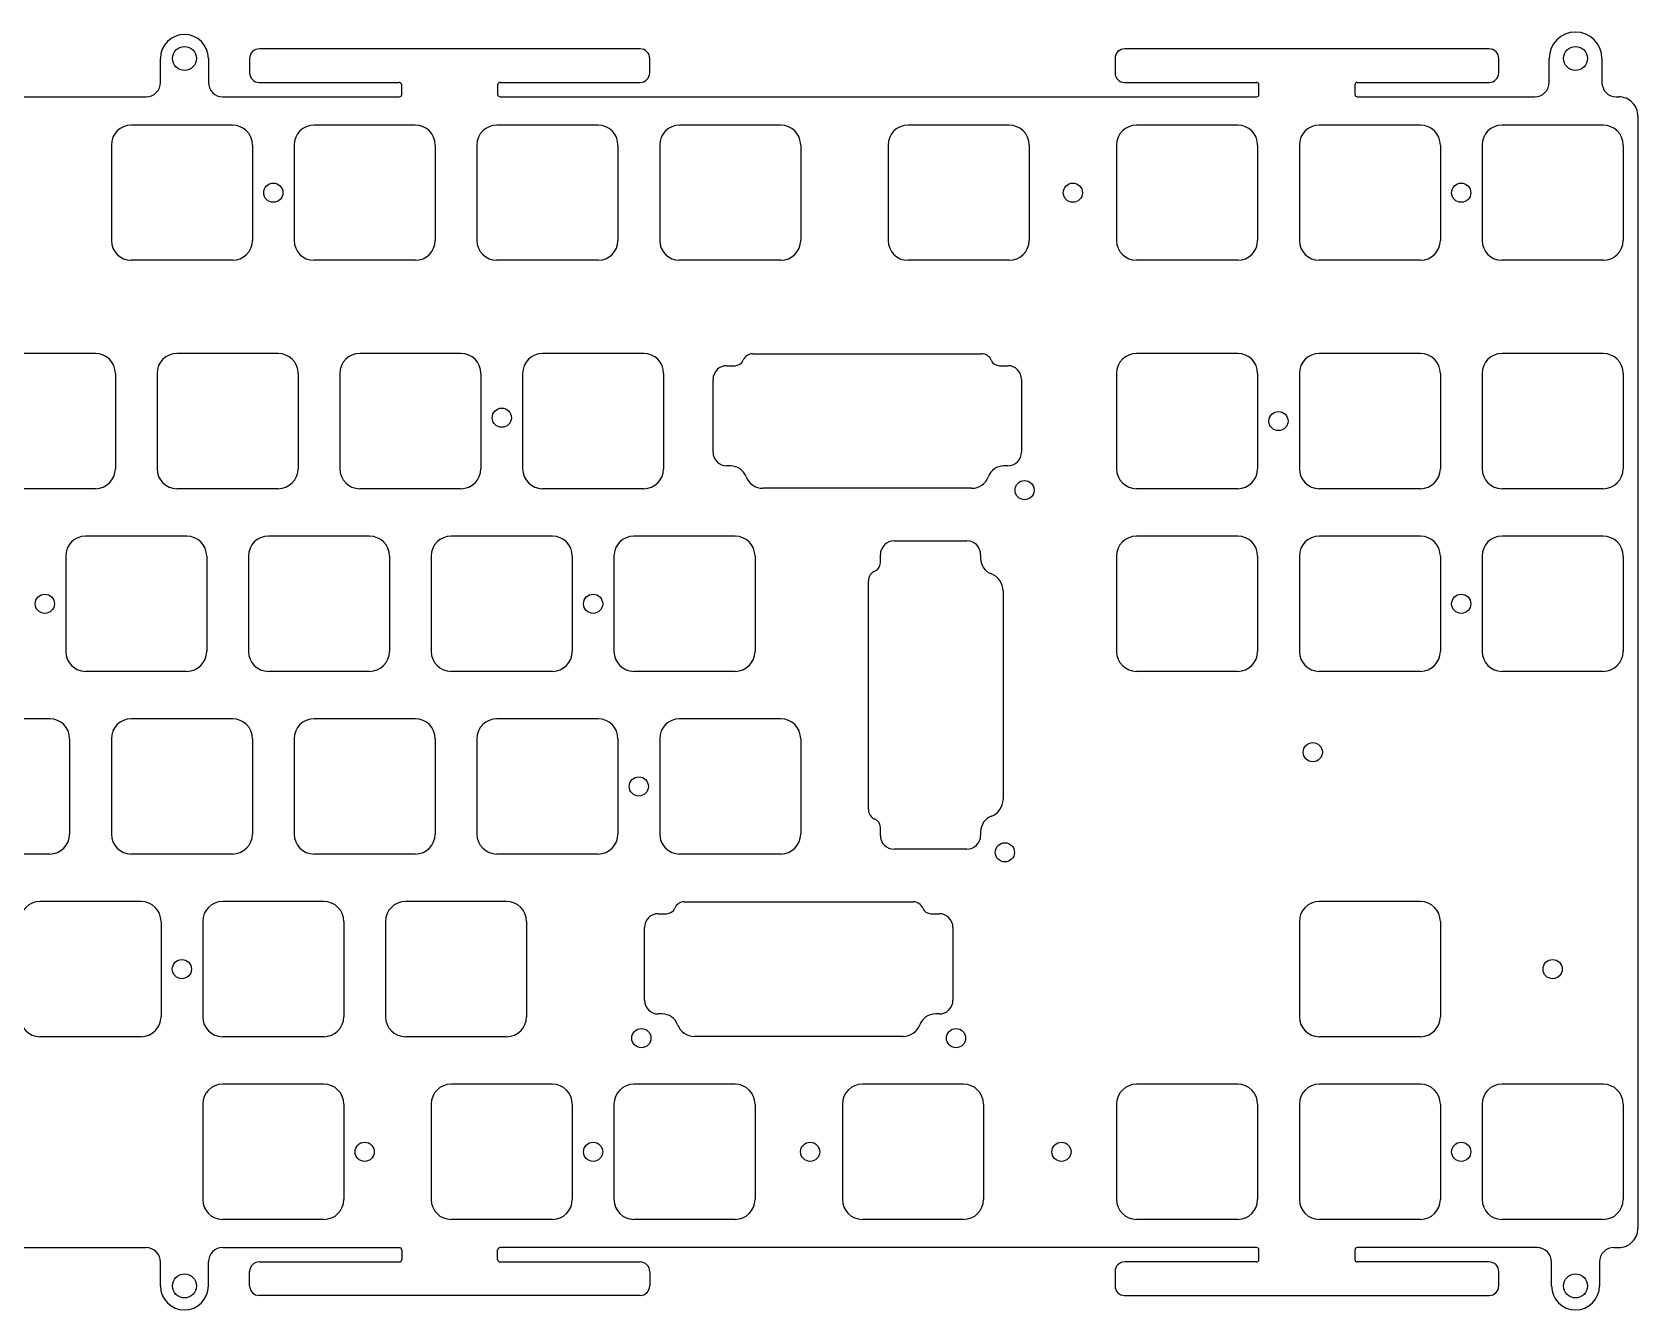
# Model space of a CAD drawing. Header units: millimetres. Extents: x -9 to 338, y -117 to 17.
# Drawn here: x 170.1 to 337.5, y -116.5 to 16.7 of the extents above; entities that cross this region are included whole.
import ezdxf

# ---------------------------------------------------------------- set-up
doc = ezdxf.new("R2010")
doc.units = ezdxf.units.MM
doc.layers.add('BLACK', color=7, linetype='CONTINUOUS')

msp = doc.modelspace()

# ---------------------------------------------------------------- linework, layer by layer
at = {"layer": 'BLACK', "linetype": 'Continuous'}
for p, q in [((183.500001, 11.499999), (183.500001, 13.999999)), ((188.500001, 13.999999), (188.500001, 11.499999)), ((192.800001, 13.999999), (192.800001, 12.499999)), ((233.500001, 14.999999), (193.814243, 14.999999)), ((234.500001, 12.499999), (234.500001, 13.985828)), ((283.000001, 13.999999), (283.000001, 12.499999)), ((322.000001, 14.999999), (284.014243, 14.999999)), ((323.000001, 12.499999), (323.000001, 13.985828)), ((328.250001, 11.499999), (328.250001, 13.999999)), ((333.750001, 13.999999), (333.750001, 11.499999)), ((192.800049, 12.499999), (192.800001, 12.499999)), ((283.000049, 12.499999), (283.000001, 12.499999)), ((188.500001, 11.499999), (188.500049, 11.499999)), ((193.800001, 11.499999), (208.399901, 11.499999)), ((208.650001, 10.249999), (208.650001, 11.25697)), ((218.650001, 11.249899), (218.650001, 10.249899)), ((218.900001, 11.499999), (233.500001, 11.499999)), ((233.500001, 11.500049), (233.500001, 11.499999)), ((284.000001, 11.499999), (297.749901, 11.499999)), ((298.000001, 10.249999), (298.000001, 11.25697)), ((308.000001, 11.249899), (308.000001, 10.249899)), ((308.250001, 11.499999), (322.000001, 11.499999)), ((322.000001, 11.500049), (322.000001, 11.499999)), ((333.750001, 11.499999), (333.750049, 11.499999)), ((119.599801, 9.999999), (182.000001, 9.999999)), ((182.000001, 9.999999), (182.000001, 10.000049)), ((190.000001, 9.999999), (208.400001, 9.999999)), ((208.400001, 9.999999), (208.400001, 10.000049)), ((218.899801, 9.999999), (297.750001, 9.999999)), ((297.750001, 9.999999), (297.750001, 10.000049)), ((308.249801, 9.999999), (326.750001, 9.999999)), ((326.750001, 9.999999), (326.750001, 10.000049)), ((335.250001, 9.999999), (335.500001, 9.999999)), ((191.0125, 7.05), (180.462499, 7.05)), ((210.0625, 7.05), (199.512499, 7.05)), ((229.1125, 7.05), (218.562499, 7.05)), ((248.1625, 7.05), (237.612499, 7.05)), ((261.425001, 7.049999), (261.425001, 7.05)), ((271.975001, 7.05), (261.425001, 7.05)), ((285.237501, 7.049999), (285.237501, 7.05)), ((295.787501, 7.05), (285.237501, 7.05)), ((304.287501, 7.049999), (304.287501, 7.05)), ((314.837501, 7.05), (304.287501, 7.05)), ((323.337501, 7.049999), (323.337501, 7.05)), ((333.887501, 7.05), (323.337501, 7.05)), ((337.500001, 7.98), (337.500001, -108.000001)), ((178.3875, 4.975), (178.3875, -4.975001)), ((193.0875, 4.975), (193.0875, -4.975)), ((197.4375, 4.975), (197.4375, -4.975001)), ((212.1375, 4.975), (212.1375, -4.975)), ((216.4875, 4.975), (216.4875, -4.975001)), ((231.1875, 4.975), (231.1875, -4.975)), ((235.5375, 4.975), (235.5375, -4.975001)), ((250.2375, 4.975), (250.2375, -4.975)), ((259.350001, 4.974999), (259.350001, -4.975001)), ((274.050001, 4.974999), (274.050001, -4.975001)), ((283.162501, 4.974999), (283.162501, -4.975001)), ((297.862501, 4.974999), (297.862501, -4.975001)), ((302.212501, 4.974999), (302.212501, -4.975001)), ((316.912501, 4.974999), (316.912501, -4.975001)), ((321.262501, 4.974999), (321.262501, -4.975001)), ((335.962501, 4.974999), (335.962501, -4.975001)), ((191.0125, -7.05), (180.4625, -7.05)), ((210.0625, -7.05), (199.5125, -7.05)), ((229.1125, -7.05), (218.5625, -7.05)), ((248.1625, -7.05), (237.6125, -7.05)), ((271.975001, -7.05), (261.425001, -7.05)), ((271.975001, -7.050001), (271.975001, -7.05)), ((295.787501, -7.05), (285.237501, -7.05)), ((295.787501, -7.050001), (295.787501, -7.05)), ((314.837501, -7.05), (304.287501, -7.05)), ((314.837501, -7.050001), (314.837501, -7.05)), ((333.887501, -7.05), (323.337501, -7.05)), ((333.887501, -7.050001), (333.887501, -7.05)), ((176.725001, -16.7625), (166.175001, -16.7625)), ((195.775001, -16.762501), (185.225001, -16.762501)), ((214.825001, -16.762501), (204.275001, -16.762501)), ((233.875001, -16.762501), (223.325001, -16.762501)), ((242.536512, -18.03706), (243.390075, -18.03706)), ((243.390075, -18.037048), (243.390075, -18.03706)), ((245.247375, -16.784911), (245.247375, -16.7849)), ((245.247375, -16.7849), (269.102575, -16.7849)), ((270.959775, -18.03706), (271.825375, -18.03706)), ((285.237501, -16.762501), (285.237501, -16.7625)), ((295.787501, -16.7625), (285.237501, -16.7625)), ((304.287501, -16.762501), (304.287501, -16.7625)), ((314.837501, -16.7625), (304.287501, -16.7625)), ((323.337501, -16.762501), (323.337501, -16.7625)), ((333.887501, -16.7625), (323.337501, -16.7625)), ((178.800001, -18.837501), (178.800001, -28.787501)), ((183.150001, -18.837501), (183.150001, -28.787501)), ((197.850001, -18.837501), (197.850001, -28.787501)), ((202.200001, -18.837501), (202.200001, -28.787501)), ((216.900001, -18.837501), (216.900001, -28.787501)), ((221.250001, -18.837501), (221.250001, -28.787501)), ((235.950001, -18.837501), (235.950001, -28.787501)), ((241.099485, -27.06294), (241.099485, -19.4622)), ((273.250365, -19.46206), (273.250365, -27.0629)), ((283.162501, -18.837501), (283.162501, -28.787501)), ((297.862501, -18.837501), (297.862501, -28.787501)), ((302.212501, -18.837501), (302.212501, -28.787501)), ((316.912501, -18.837501), (316.912501, -28.787501)), ((321.262501, -18.837501), (321.262501, -28.787501)), ((335.962501, -18.837501), (335.962501, -28.787501)), ((242.928575, -28.48794), (242.524475, -28.48794)), ((271.813458, -28.48794), (271.421325, -28.48794)), ((176.725001, -30.8625), (166.175001, -30.8625)), ((176.725001, -30.862501), (176.725001, -30.8625)), ((195.775001, -30.862501), (185.225001, -30.862501)), ((214.825001, -30.862501), (204.275001, -30.862501)), ((233.875001, -30.862501), (223.325001, -30.862501)), ((268.050425, -30.82441), (246.299575, -30.82441)), ((295.787501, -30.8625), (285.237501, -30.8625)), ((295.787501, -30.862501), (295.787501, -30.8625)), ((314.837501, -30.8625), (304.287501, -30.8625)), ((314.837501, -30.862501), (314.837501, -30.8625)), ((333.887501, -30.8625), (323.337501, -30.8625)), ((333.887501, -30.862501), (333.887501, -30.8625)), ((175.700001, -35.812501), (175.700001, -35.8125)), ((186.250001, -35.8125), (175.700001, -35.8125)), ((194.750001, -35.812501), (194.750001, -35.8125)), ((205.300001, -35.8125), (194.750001, -35.8125)), ((213.800001, -35.812501), (213.800001, -35.8125)), ((224.350001, -35.8125), (213.800001, -35.8125)), ((232.850001, -35.812501), (232.850001, -35.8125)), ((243.400001, -35.8125), (232.850001, -35.8125)), ((259.96831, -36.312135), (267.56915, -36.312135)), ((285.237501, -35.812501), (285.237501, -35.8125)), ((295.787501, -35.8125), (285.237501, -35.8125)), ((304.287501, -35.812501), (304.287501, -35.8125)), ((314.837501, -35.8125), (304.287501, -35.8125)), ((323.337501, -35.812501), (323.337501, -35.8125)), ((333.887501, -35.8125), (323.337501, -35.8125)), ((173.625001, -37.887501), (173.625001, -47.837501)), ((188.325001, -37.887501), (188.325001, -47.837501)), ((192.675001, -37.887501), (192.675001, -47.837501)), ((207.375001, -37.887501), (207.375001, -47.837501)), ((211.725001, -37.887501), (211.725001, -47.837501)), ((226.425001, -37.887501), (226.425001, -47.837501)), ((230.775001, -37.887501), (230.775001, -47.837501)), ((245.475001, -37.887501), (245.475001, -47.837501)), ((258.54331, -38.602725), (258.54331, -37.737125)), ((268.99419, -37.749042), (268.99419, -38.141175)), ((283.162501, -37.887501), (283.162501, -47.837501)), ((297.862501, -37.887501), (297.862501, -47.837501)), ((302.212501, -37.887501), (302.212501, -47.837501)), ((316.912501, -37.887501), (316.912501, -47.837501)), ((321.262501, -37.887501), (321.262501, -47.837501)), ((335.962501, -37.887501), (335.962501, -47.837501)), ((257.29115, -64.315125), (257.29115, -40.459925)), ((271.33066, -41.512075), (271.33066, -63.262925)), ((186.250001, -49.9125), (175.700001, -49.9125)), ((186.250001, -49.912501), (186.250001, -49.9125)), ((205.300001, -49.9125), (194.750001, -49.9125)), ((205.300001, -49.912501), (205.300001, -49.9125)), ((224.350001, -49.9125), (213.800001, -49.9125)), ((224.350001, -49.912501), (224.350001, -49.9125)), ((243.400001, -49.9125), (232.850001, -49.9125)), ((243.400001, -49.912501), (243.400001, -49.9125)), ((295.787501, -49.9125), (285.237501, -49.9125)), ((295.787501, -49.912501), (295.787501, -49.9125)), ((314.837501, -49.9125), (304.287501, -49.9125)), ((314.837501, -49.912501), (314.837501, -49.9125)), ((333.887501, -49.9125), (323.337501, -49.9125)), ((333.887501, -49.912501), (333.887501, -49.9125)), ((171.962501, -54.8625), (161.412501, -54.8625)), ((180.462501, -54.862501), (180.462501, -54.8625)), ((191.012501, -54.8625), (180.462501, -54.8625)), ((199.512501, -54.862501), (199.512501, -54.8625)), ((210.062501, -54.8625), (199.512501, -54.8625)), ((218.562501, -54.862501), (218.562501, -54.8625)), ((229.112501, -54.8625), (218.562501, -54.8625)), ((248.1625, -54.8625), (237.612499, -54.8625)), ((174.037501, -56.937501), (174.037501, -66.887501)), ((178.387501, -56.937501), (178.387501, -66.887501)), ((193.087501, -56.937501), (193.087501, -66.887501)), ((197.437501, -56.937501), (197.437501, -66.887501)), ((212.137501, -56.937501), (212.137501, -66.887501)), ((216.487501, -56.937501), (216.487501, -66.887501)), ((231.187501, -56.937501), (231.187501, -66.887501)), ((235.5375, -56.9375), (235.5375, -66.887501)), ((250.2375, -56.9375), (250.2375, -66.8875)), ((257.291161, -64.315125), (257.29115, -64.315125)), ((258.543298, -66.172425), (258.54331, -66.172425)), ((258.54331, -67.025988), (258.54331, -66.172425)), ((268.99419, -66.633925), (268.99419, -67.038025)), ((267.56919, -68.463015), (259.96845, -68.463015)), ((171.962501, -68.9625), (161.412501, -68.9625)), ((171.962501, -68.962501), (171.962501, -68.9625)), ((191.012501, -68.9625), (180.462501, -68.9625)), ((191.012501, -68.962501), (191.012501, -68.9625)), ((210.062501, -68.9625), (199.512501, -68.9625)), ((210.062501, -68.962501), (210.062501, -68.9625)), ((229.112501, -68.9625), (218.562501, -68.9625)), ((229.112501, -68.962501), (229.112501, -68.9625)), ((248.1625, -68.9625), (237.6125, -68.9625)), ((170.937501, -73.912501), (170.937501, -73.9125)), ((181.487501, -73.9125), (170.937501, -73.9125)), ((200.537501, -73.9125), (189.987501, -73.9125)), ((219.587501, -73.9125), (209.037501, -73.9125)), ((235.392762, -75.18706), (236.246325, -75.18706)), ((236.246325, -75.187048), (236.246325, -75.18706)), ((238.103625, -73.9349), (261.958825, -73.9349)), ((238.103625, -73.934911), (238.103625, -73.9349)), ((263.816025, -75.18706), (264.681625, -75.18706)), ((304.287501, -73.912501), (304.287501, -73.9125)), ((314.837501, -73.9125), (304.287501, -73.9125)), ((183.562501, -75.987501), (183.562501, -85.937501)), ((187.9125, -75.987501), (187.9125, -85.937501)), ((202.6125, -75.9875), (202.6125, -85.937501)), ((202.612502, -75.9875), (202.6125, -75.9875)), ((206.9625, -75.987501), (206.9625, -85.937501)), ((221.6625, -75.9875), (221.6625, -85.937501)), ((221.662502, -75.9875), (221.6625, -75.9875)), ((233.955735, -84.21294), (233.955735, -76.6122)), ((266.106615, -76.61206), (266.106615, -84.2129)), ((302.212501, -75.987501), (302.212501, -85.937501)), ((316.912501, -75.987501), (316.912501, -85.937501)), ((235.784825, -85.63794), (235.380725, -85.63794)), ((264.669708, -85.63794), (264.277575, -85.63794)), ((181.487501, -88.0125), (170.937501, -88.0125)), ((181.487501, -88.012501), (181.487501, -88.0125)), ((200.537501, -88.0125), (189.987501, -88.0125)), ((219.587501, -88.0125), (209.037501, -88.0125)), ((260.906675, -87.97441), (239.155825, -87.97441)), ((314.837501, -88.0125), (304.287501, -88.0125)), ((314.837501, -88.012501), (314.837501, -88.0125)), ((200.5375, -92.9625), (189.987499, -92.9625)), ((224.35, -92.9625), (213.799999, -92.9625)), ((243.4, -92.9625), (232.849999, -92.9625)), ((267.2125, -92.9625), (256.662499, -92.9625)), ((285.237501, -92.962501), (285.237501, -92.9625)), ((295.787501, -92.9625), (285.237501, -92.9625)), ((304.287501, -92.962501), (304.287501, -92.9625)), ((314.837501, -92.9625), (304.287501, -92.9625)), ((323.337501, -92.962501), (323.337501, -92.9625)), ((333.887501, -92.9625), (323.337501, -92.9625)), ((187.9125, -95.0375), (187.9125, -104.987501)), ((202.6125, -95.0375), (202.6125, -104.9875)), ((211.725, -95.0375), (211.725, -104.987501)), ((226.425, -95.0375), (226.425, -104.9875)), ((230.775, -95.0375), (230.775, -104.987501)), ((245.475, -95.0375), (245.475, -104.9875)), ((254.5875, -95.0375), (254.5875, -104.987501)), ((269.2875, -95.0375), (269.2875, -104.9875)), ((283.162501, -95.037501), (283.162501, -104.987501)), ((297.862501, -95.037501), (297.862501, -104.987501)), ((302.212501, -95.037501), (302.212501, -104.987501)), ((316.912501, -95.037501), (316.912501, -104.987501)), ((321.262501, -95.037501), (321.262501, -104.987501)), ((335.962501, -95.037501), (335.962501, -104.987501)), ((200.5375, -107.0625), (189.9875, -107.0625)), ((224.35, -107.0625), (213.8, -107.0625)), ((243.4, -107.0625), (232.85, -107.0625)), ((267.2125, -107.0625), (256.6625, -107.0625)), ((295.787501, -107.0625), (285.237501, -107.0625)), ((295.787501, -107.062501), (295.787501, -107.0625)), ((314.837501, -107.0625), (304.287501, -107.0625)), ((314.837501, -107.062501), (314.837501, -107.0625)), ((333.887501, -107.0625), (323.337501, -107.0625)), ((333.887501, -107.062501), (333.887501, -107.0625)), ((119.600001, -110.000001), (181.999901, -110.000001)), ((190.000001, -110.000001), (208.399901, -110.000001)), ((208.650001, -110.257208), (208.650001, -111.250001)), ((218.650001, -111.250101), (218.650001, -110.250101)), ((297.749901, -110.000001), (218.900001, -110.000001)), ((298.000001, -111.250001), (298.000001, -110.242994)), ((308.000001, -110.250101), (308.000001, -111.250101)), ((326.999901, -110.000001), (308.250001, -110.000001)), ((333.8638, -109.31154), (333.8638, -109.311514)), ((335.000001, -110.000001), (335.500001, -110.000001)), ((335.500001, -109.999951), (335.500001, -110.000001)), ((183.500001, -114.000001), (183.500001, -111.517421)), ((188.500001, -114.000001), (188.500001, -111.499901)), ((193.814243, -111.500001), (208.400001, -111.500001)), ((208.400001, -111.500001), (208.400001, -111.499951)), ((218.899801, -111.500001), (233.500001, -111.500001)), ((297.750001, -111.500001), (284.014243, -111.500001)), ((297.750001, -111.500001), (297.750001, -111.499951)), ((322.000001, -111.500001), (308.249801, -111.500001)), ((328.500001, -114.000001), (328.500001, -111.517421)), ((333.500001, -111.499901), (333.500001, -114.000001)), ((192.800001, -114.000001), (192.800001, -112.500001)), ((234.500001, -112.514243), (234.500001, -114.000001)), ((283.000001, -112.500001), (283.000001, -114.000001)), ((323.000001, -114.000001), (323.000001, -112.514243)), ((192.800049, -114.000001), (192.800001, -114.000001)), ((233.500001, -115.000001), (193.800001, -115.000001)), ((233.500001, -114.999951), (233.500001, -115.000001)), ((283.000049, -114.000001), (283.000001, -114.000001)), ((284.000001, -115.000001), (322.000001, -115.000001)), ((322.000001, -114.999951), (322.000001, -115.000001))]:
    msp.add_line(p, q, dxfattribs=at)
at = {"layer": 'BLACK'}
for centre, radius in [((186.000001, 13.999999), 1.25), ((331.000001, 13.999999), 1.25), ((195.2625, 0), 1), ((278.60625, 0), 1), ((319.0875, 0), 1), ((219.0842, -23.4625), 1), ((300.0375, -23.8125), 1), ((273.575, -31.0125), 1), ((171.45, -42.8625), 1), ((228.6, -42.8625), 1), ((319.0875, -42.8625), 1), ((303.609375, -58.340625), 1), ((233.3625, -61.9125), 1), ((271.51875, -68.7875), 1), ((185.7375, -80.9625), 1), ((328.6125, -80.9625), 1), ((233.63125, -88.1625), 1), ((266.43125, -88.1625), 1), ((204.787499, -100.0125), 1), ((228.599999, -100.0125), 1), ((251.221874, -100.0125), 1), ((277.415625, -100.0125), 1), ((319.0875, -100.0125), 1), ((186.000001, -114.000001), 1.25), ((331.000001, -114.000001), 1.25)]:
    msp.add_circle(centre, radius, dxfattribs=at)
for centre, radius, start, end in [((331.000001, 13.999999), 2.75, 0, 180), ((186.000001, 13.999999), 2.5, 0, 180), ((193.800201, 13.999899), 1.0002, 89.19558597, 179.99427157), ((233.499901, 13.999799), 1.0002, 359.19965276, 89.99427157), ((284.000201, 13.999899), 1.0002, 89.19558597, 179.99427157), ((321.999901, 13.999799), 1.0002, 359.19965276, 89.99427157), ((193.800001, 12.499899), 0.9999, 179.99427015, 270), ((233.500101, 12.499999), 0.9999, 269.99427014, 0), ((284.000001, 12.499899), 0.9999, 179.99427015, 270), ((322.000101, 12.499999), 0.9999, 269.99427014, 0), ((182.000101, 11.499999), 1.4999, 269.99618015, 0), ((190.000001, 11.499899), 1.4999, 179.99618016, 270), ((208.399901, 11.249799), 0.2502, 1.64236504, 90), ((208.400101, 10.249999), 0.2499, 269.9770771, 0), ((218.900101, 11.249899), 0.2501, 90.02290915, 180), ((218.899801, 10.249799), 0.2498, 179.97706334, 270), ((297.749901, 11.249799), 0.2502, 1.64236504, 90), ((297.750101, 10.249999), 0.2499, 269.9770771, 0), ((308.250101, 11.249899), 0.2501, 90.02290915, 180), ((308.249801, 10.249799), 0.2498, 179.97706334, 270), ((326.750101, 11.499999), 1.4999, 269.99618015, 0), ((335.250001, 11.499899), 1.4999, 179.99618016, 270), ((335.499901, 7.999799), 2.0002, 359.43284731, 89.9971355), ((180.462504, 4.974996), 2.075004, 90.00013806, 179.99988955), ((191.0125, 4.975), 2.075, 0, 90), ((199.512504, 4.974996), 2.075004, 90.00013806, 179.99988955), ((210.0625, 4.975), 2.075, 0, 90), ((218.562504, 4.974996), 2.075004, 90.00013806, 179.99988955), ((229.1125, 4.975), 2.075, 0, 90), ((237.612504, 4.974996), 2.075004, 90.00013806, 179.99988955), ((248.1625, 4.975), 2.075, 0, 90), ((261.425001, 4.974999), 2.075, 90, 180), ((271.975001, 4.974999), 2.075001, 0, 90), ((285.237501, 4.974999), 2.075, 90, 180), ((295.787501, 4.974999), 2.075001, 0, 90), ((304.287501, 4.974999), 2.075, 90, 180), ((314.837501, 4.974999), 2.075001, 0, 90), ((323.337501, 4.974999), 2.075, 90, 180), ((333.887501, 4.974999), 2.075001, 0, 90), ((180.462502, -4.974998), 2.075002, 180.00008284, 269.99994478), ((191.0125, -4.975), 2.075, 270, 0), ((199.512502, -4.974998), 2.075002, 180.00008284, 269.99994478), ((210.0625, -4.975), 2.075, 270, 0), ((218.562502, -4.974998), 2.075002, 180.00008284, 269.99994478), ((229.1125, -4.975), 2.075, 270, 0), ((237.612502, -4.974998), 2.075002, 180.00008284, 269.99994478), ((248.1625, -4.975), 2.075, 270, 0), ((261.425001, -4.975001), 2.074999, 180, 270), ((271.975001, -4.975001), 2.075, 270, 0), ((285.237501, -4.975001), 2.074999, 180, 270), ((295.787501, -4.975001), 2.075, 270, 0), ((304.287501, -4.975001), 2.074999, 180, 270), ((314.837501, -4.975001), 2.075, 270, 0), ((323.337501, -4.975001), 2.074999, 180, 270), ((333.887501, -4.975001), 2.075, 270, 0), ((176.725001, -18.837501), 2.075001, 0, 90), ((185.225001, -18.837501), 2.075, 90, 180), ((195.775001, -18.837501), 2.075, 0, 90), ((204.275001, -18.837501), 2.075, 90, 180), ((214.825001, -18.837501), 2.075, 0, 90), ((223.325001, -18.837501), 2.075, 90, 180), ((233.875001, -18.837501), 2.075, 0, 90), ((242.524567, -19.462092), 1.425082, 89.51974267, 180.00434217), ((243.390124, -17.108671), 0.928376, 269.99697591, 337.97782841), ((245.247274, -17.859851), 1.07494, 89.99461656, 157.97750247), ((269.10254, -17.85989), 1.07499, 22.02370504, 89.99813454), ((270.9598, -17.1086), 0.92846, 202.02452102, 269.99845724), ((271.8254, -19.462), 1.42494, 359.99758749, 90.00100523), ((285.237501, -18.837501), 2.075, 90, 180), ((295.787501, -18.837501), 2.075001, 0, 90), ((304.287501, -18.837501), 2.075, 90, 180), ((314.837501, -18.837501), 2.075001, 0, 90), ((323.337501, -18.837501), 2.075, 90, 180), ((333.887501, -18.837501), 2.075001, 0, 90), ((242.524486, -27.062939), 1.425001, 180.00004021, 269.99955772), ((271.82524, -27.06286), 1.425125, 269.52631186, 359.99839184), ((176.725001, -28.787501), 2.075, 270, 0), ((185.225001, -28.787501), 2.075, 180, 270), ((195.775001, -28.787501), 2.075, 270, 0), ((204.275001, -28.787501), 2.075, 180, 270), ((214.825001, -28.787501), 2.075, 270, 0), ((223.325001, -28.787501), 2.075, 180, 270), ((233.875001, -28.787501), 2.075, 270, 0), ((242.928551, -30.212848), 1.724908, 20.54547839, 89.9992028), ((246.299462, -28.949415), 1.874995, 200.54692151, 270.00345303), ((268.05034, -28.94933), 1.875082, 270.0025973, 339.45098232), ((271.42133, -30.21288), 1.724936, 90.00016608, 159.45408213), ((285.237501, -28.787501), 2.074999, 180, 270), ((295.787501, -28.787501), 2.075, 270, 0), ((304.287501, -28.787501), 2.074999, 180, 270), ((314.837501, -28.787501), 2.075, 270, 0), ((323.337501, -28.787501), 2.074999, 180, 270), ((333.887501, -28.787501), 2.075, 270, 0), ((175.700001, -37.887501), 2.075, 90, 180), ((186.250001, -37.887501), 2.075001, 0, 90), ((194.750001, -37.887501), 2.075, 90, 180), ((205.300001, -37.887501), 2.075001, 0, 90), ((213.800001, -37.887501), 2.075, 90, 180), ((224.350001, -37.887501), 2.075001, 0, 90), ((232.850001, -37.887501), 2.075, 90, 180), ((243.400001, -37.887501), 2.075001, 0, 90), ((259.96825, -37.7371), 1.42494, 89.99758749, 180.00100523), ((267.56911, -37.73726), 1.425125, 359.52631186, 89.99839184), ((285.237501, -37.887501), 2.075, 90, 180), ((295.787501, -37.887501), 2.075001, 0, 90), ((304.287501, -37.887501), 2.075, 90, 180), ((314.837501, -37.887501), 2.075001, 0, 90), ((323.337501, -37.887501), 2.075, 90, 180), ((333.887501, -37.887501), 2.075001, 0, 90), ((270.71913, -38.14117), 1.724936, 180.00016608, 249.45408213), ((258.36614, -40.45996), 1.07499, 112.02370504, 179.99813454), ((257.61485, -38.6027), 0.92846, 292.02452102, 359.99845724), ((269.45558, -41.51216), 1.875082, 0.0025973, 69.45098232), ((175.700001, -47.837501), 2.074999, 180, 270), ((186.250001, -47.837501), 2.075, 270, 0), ((194.750001, -47.837501), 2.074999, 180, 270), ((205.300001, -47.837501), 2.075, 270, 0), ((213.800001, -47.837501), 2.074999, 180, 270), ((224.350001, -47.837501), 2.075, 270, 0), ((232.850001, -47.837501), 2.074999, 180, 270), ((243.400001, -47.837501), 2.075, 270, 0), ((285.237501, -47.837501), 2.074999, 180, 270), ((295.787501, -47.837501), 2.075, 270, 0), ((304.287501, -47.837501), 2.074999, 180, 270), ((314.837501, -47.837501), 2.075, 270, 0), ((323.337501, -47.837501), 2.074999, 180, 270), ((333.887501, -47.837501), 2.075, 270, 0), ((171.962501, -56.937501), 2.075001, 0, 90), ((180.462501, -56.937501), 2.075, 90, 180), ((191.012501, -56.937501), 2.075001, 0, 90), ((199.512501, -56.937501), 2.075, 90, 180), ((210.062501, -56.937501), 2.075001, 0, 90), ((218.562501, -56.937501), 2.075, 90, 180), ((229.112501, -56.937501), 2.075001, 0, 90), ((237.612504, -56.937504), 2.075004, 90.00013806, 179.99988955), ((248.1625, -56.9375), 2.075, 0, 90), ((269.455665, -63.263038), 1.874995, 290.54692151, 0.00345303), ((258.366101, -64.315226), 1.07494, 179.99461656, 247.97750247), ((270.719098, -66.633949), 1.724908, 110.54547839, 179.9992028), ((171.962501, -66.887501), 2.075, 270, 0), ((180.462501, -66.887501), 2.074999, 180, 270), ((191.012501, -66.887501), 2.075, 270, 0), ((199.512501, -66.887501), 2.074999, 180, 270), ((210.062501, -66.887501), 2.075, 270, 0), ((218.562501, -66.887501), 2.074999, 180, 270), ((229.112501, -66.887501), 2.075, 270, 0), ((237.612502, -66.887498), 2.075002, 180.00008284, 269.99994478), ((248.1625, -66.8875), 2.075, 270, 0), ((257.614921, -66.172376), 0.928376, 359.99697591, 67.97782841), ((259.968342, -67.037933), 1.425082, 179.51974267, 270.00434217), ((267.569189, -67.038014), 1.425001, 270.00004021, 359.99955772), ((170.937501, -75.987501), 2.075, 90, 180), ((181.487501, -75.987501), 2.075001, 0, 90), ((189.987501, -75.987501), 2.075001, 90, 180), ((200.537501, -75.987501), 2.075001, 0.00002761, 90), ((209.037501, -75.987501), 2.075001, 90, 180), ((219.587501, -75.987501), 2.075001, 0.00002761, 90), ((235.380817, -76.612092), 1.425082, 89.51974267, 180.00434217), ((236.246374, -74.258671), 0.928376, 269.99697591, 337.97782841), ((238.103524, -75.009851), 1.07494, 89.99461656, 157.97750247), ((261.95879, -75.00989), 1.07499, 22.02370504, 89.99813454), ((263.81605, -74.2586), 0.92846, 202.02452102, 269.99845724), ((264.68165, -76.612), 1.42494, 359.99758749, 90.00100523), ((304.287501, -75.987501), 2.075, 90, 180), ((314.837501, -75.987501), 2.075001, 0, 90), ((235.380736, -84.212939), 1.425001, 180.00004021, 269.99955772), ((264.68149, -84.21286), 1.425125, 269.52631186, 359.99839184), ((170.937501, -85.937501), 2.074999, 180, 270), ((181.487501, -85.937501), 2.075, 270, 0), ((189.987501, -85.937501), 2.074999, 180, 270), ((200.537501, -85.937501), 2.074999, 270, 0), ((209.037501, -85.937501), 2.074999, 180, 270), ((219.587501, -85.937501), 2.074999, 270, 0), ((235.784801, -87.362848), 1.724908, 20.54547839, 89.9992028), ((239.155712, -86.099415), 1.874995, 200.54692151, 270.00345303), ((260.90659, -86.09933), 1.875082, 270.0025973, 339.45098232), ((264.27758, -87.36288), 1.724936, 90.00016608, 159.45408213), ((304.287501, -85.937501), 2.074999, 180, 270), ((314.837501, -85.937501), 2.075, 270, 0), ((189.987504, -95.037504), 2.075004, 90.00013806, 179.99988955), ((200.5375, -95.0375), 2.075, 0, 90), ((213.800004, -95.037504), 2.075004, 90.00013806, 179.99988955), ((224.35, -95.0375), 2.075, 0, 90), ((232.850004, -95.037504), 2.075004, 90.00013806, 179.99988955), ((243.4, -95.0375), 2.075, 0, 90), ((256.662504, -95.037504), 2.075004, 90.00013806, 179.99988955), ((267.2125, -95.0375), 2.075, 0, 90), ((285.237501, -95.037501), 2.075, 90, 180), ((295.787501, -95.037501), 2.075001, 0, 90), ((304.287501, -95.037501), 2.075, 90, 180), ((314.837501, -95.037501), 2.075001, 0, 90), ((323.337501, -95.037501), 2.075, 90, 180), ((333.887501, -95.037501), 2.075001, 0, 90), ((189.987502, -104.987498), 2.075002, 180.00008284, 269.99994478), ((200.5375, -104.9875), 2.075, 270, 0), ((213.800002, -104.987498), 2.075002, 180.00008284, 269.99994478), ((224.35, -104.9875), 2.075, 270, 0), ((232.850002, -104.987498), 2.075002, 180.00008284, 269.99994478), ((243.4, -104.9875), 2.075, 270, 0), ((256.662502, -104.987498), 2.075002, 180.00008284, 269.99994478), ((267.2125, -104.9875), 2.075, 270, 0), ((285.237501, -104.987501), 2.074999, 180, 270), ((295.787501, -104.987501), 2.075, 270, 0), ((304.287501, -104.987501), 2.074999, 180, 270), ((314.837501, -104.987501), 2.075, 270, 0), ((323.337501, -104.987501), 2.074999, 180, 270), ((333.887501, -104.987501), 2.075, 270, 0), ((335.500101, -108.000001), 1.9999, 269.99713514, 0), ((181.999901, -111.500201), 1.5002, 359.34231719, 90), ((189.999901, -111.499901), 1.4999, 89.99618003, 180), ((208.399901, -110.250201), 0.2502, 358.3951758, 90), ((218.900101, -110.250101), 0.2501, 90.02290915, 180), ((297.749901, -110.250201), 0.2502, 1.65060553, 90), ((308.250101, -110.250101), 0.2501, 90.02290915, 180), ((326.999901, -111.500201), 1.5002, 359.34231719, 90), ((334.999901, -111.499901), 1.4999, 89.99618003, 180), ((193.800201, -112.500101), 1.0002, 89.19558597, 179.99427157), ((208.400101, -111.250001), 0.2499, 269.9770771, 0), ((218.899801, -111.250201), 0.2498, 179.97706334, 270), ((233.499901, -112.500201), 1.0002, 359.19558597, 89.99427157), ((284.000201, -112.500101), 1.0002, 89.19558597, 179.99427157), ((297.750101, -111.250001), 0.2499, 269.9770771, 0), ((308.249801, -111.250201), 0.2498, 179.97706334, 270), ((321.999901, -112.500201), 1.0002, 359.19558597, 89.99427157), ((186.000001, -114.000001), 2.5, 180, 0), ((193.800001, -114.000101), 0.9999, 179.99427015, 270), ((233.500101, -114.000001), 0.9999, 269.99427014, 0), ((284.000001, -114.000101), 0.9999, 179.99427015, 270), ((322.000101, -114.000001), 0.9999, 269.99427014, 0), ((331.000001, -114.000001), 2.5, 180, 0)]:
    msp.add_arc(centre, radius, start, end, dxfattribs=at)

doc.saveas('drawing.dxf')
